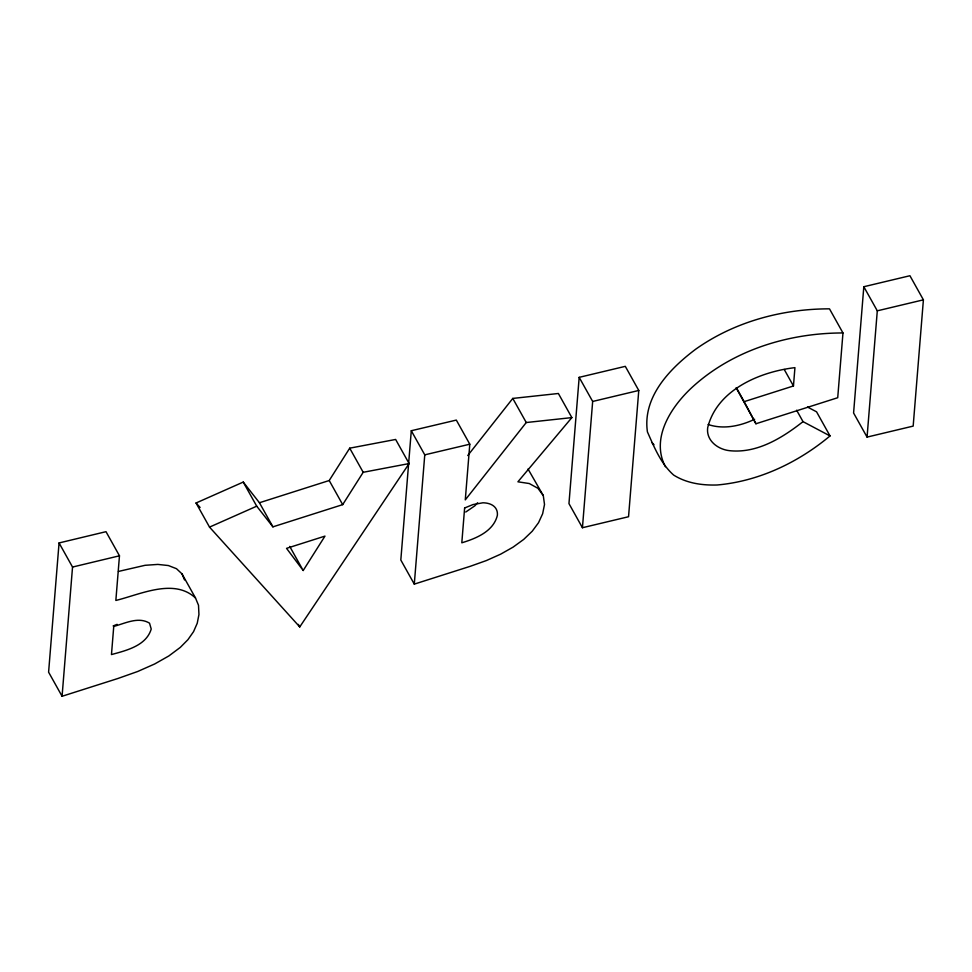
<?xml version="1.0" encoding="UTF-8"?>
<svg xmlns="http://www.w3.org/2000/svg" width="972" height="972" viewBox="0 0 972 972"><rect width="100%" height="100%" fill="white"/><g stroke="black" fill="none" stroke-linecap="round" stroke-linejoin="round"><path stroke-width="1.46" d="M195.506 598.011C173.939 577.818 140.187 594.536 115.85 600.453L119.471 555.802L105.997 531.684L59.061 542.947L48.6 672.162L62.074 696.268L117.94 678.48L137.684 671.494L154.657 663.985L168.861 655.942L180.306 647.388L187.924 639.685L193.562 631.642L197.231 623.259L198.944 614.547L198.507 605.252L195.506 598.011L182.031 573.905L176.491 568.705L168.387 565.546L157.877 564.416L145.083 565.303L118.45 571.439M62.074 696.268L72.536 567.053L59.061 542.947M467.751 455.54L512.779 398.423L558.378 393.49L571.852 417.608L526.253 422.528L465.284 499.875L469.792 444.204L456.318 420.086L411.29 430.73L400.816 560.018L414.291 584.123L470.169 566.336L486.34 560.577L500.641 554.174L513.095 547.127L523.677 539.436L532.219 531.247L538.537 522.693L542.631 513.775L544.514 504.492L543.275 495.538L528.027 469.014M414.291 584.123L424.764 454.847L411.29 430.73M579.178 377.343L568.96 503.605L582.435 527.723L628.544 516.727L638.774 390.465L625.3 366.347L579.178 377.343L592.665 401.46L582.435 527.723M736.375 387.694L744.175 401.655L793.456 385.969L794.938 367.647C759.594 371.814 716.923 389.894 707.689 427.68C705.939 440.547 717.931 449.453 729.583 450.68C757.079 453.596 782.302 437.91 803.018 421.641L830.027 435.93C798.097 462.563 758.78 481.334 717.069 484.992C702.015 485.441 686.584 483.242 673.645 475.065C660.863 463.717 654.253 447.242 647.425 431.908C642.31 396.892 670.024 368.437 695.794 349.142C734.528 321.696 782.314 308.841 829.493 308.841L842.967 332.959L837.718 397.718L755.937 423.756L736.241 387.95M863.816 286.728L853.586 412.991L867.06 437.096L913.17 426.101L923.4 299.838L909.926 275.732L863.816 286.728L877.291 310.833L867.06 437.096M303.191 570.515L324.964 536.119L286.546 548.354L303.191 570.515L289.717 546.41M259.439 502.743L329.216 480.52L349.713 448.177L395.64 439.453L409.115 463.571L299.753 626.928L209.527 527.116L196.052 502.998L243.243 482.076L259.439 502.743L272.925 526.848L342.691 504.638L363.188 472.295L409.115 463.571M571.852 417.608L517.906 481.808L529.278 483.534L537.966 488.321L543.275 495.538M477.617 502.743L474.846 505.817L465.734 512.037M209.527 527.116L256.717 506.181L272.925 526.848M754.637 419.272C740.36 426.028 723.46 429.721 708.102 424.485M113.129 625.956L117.126 624.34M72.536 567.053L119.471 555.802M877.291 310.833L923.4 299.838M592.665 401.46L638.774 390.465M424.764 454.847L469.792 444.204M842.967 332.959C789.033 332.959 733.702 349.786 693.194 386.358C671.846 405.591 650.195 437.728 665.395 466.718M807.55 407.061L816.553 411.812L830.027 435.93M651.92 442.6L653.986 444.69M196.052 502.998L200.111 507.481M784.234 369.469L793.456 385.969M796.639 410.22L803.018 421.641M512.779 398.423L526.253 422.528M349.713 448.177L363.188 472.295M329.216 480.52L342.691 504.638M243.243 482.076L256.717 506.181M298.331 624.389L299.753 626.928M744.175 401.655L755.937 423.756M182.031 573.905L184.522 579.932M113.748 626.418L111.464 654.569C126.336 650.487 146.274 645.785 151.219 629.03L149.53 623.173C138.291 616.309 125.121 623.429 113.748 626.418M464.628 507.979L461.809 542.801C476.11 538.452 493.436 531.441 497.348 515.439A31.226 17.241 -29.2 0 0 482.926 502.791L473.036 504.553L464.628 507.979"/></g></svg>
